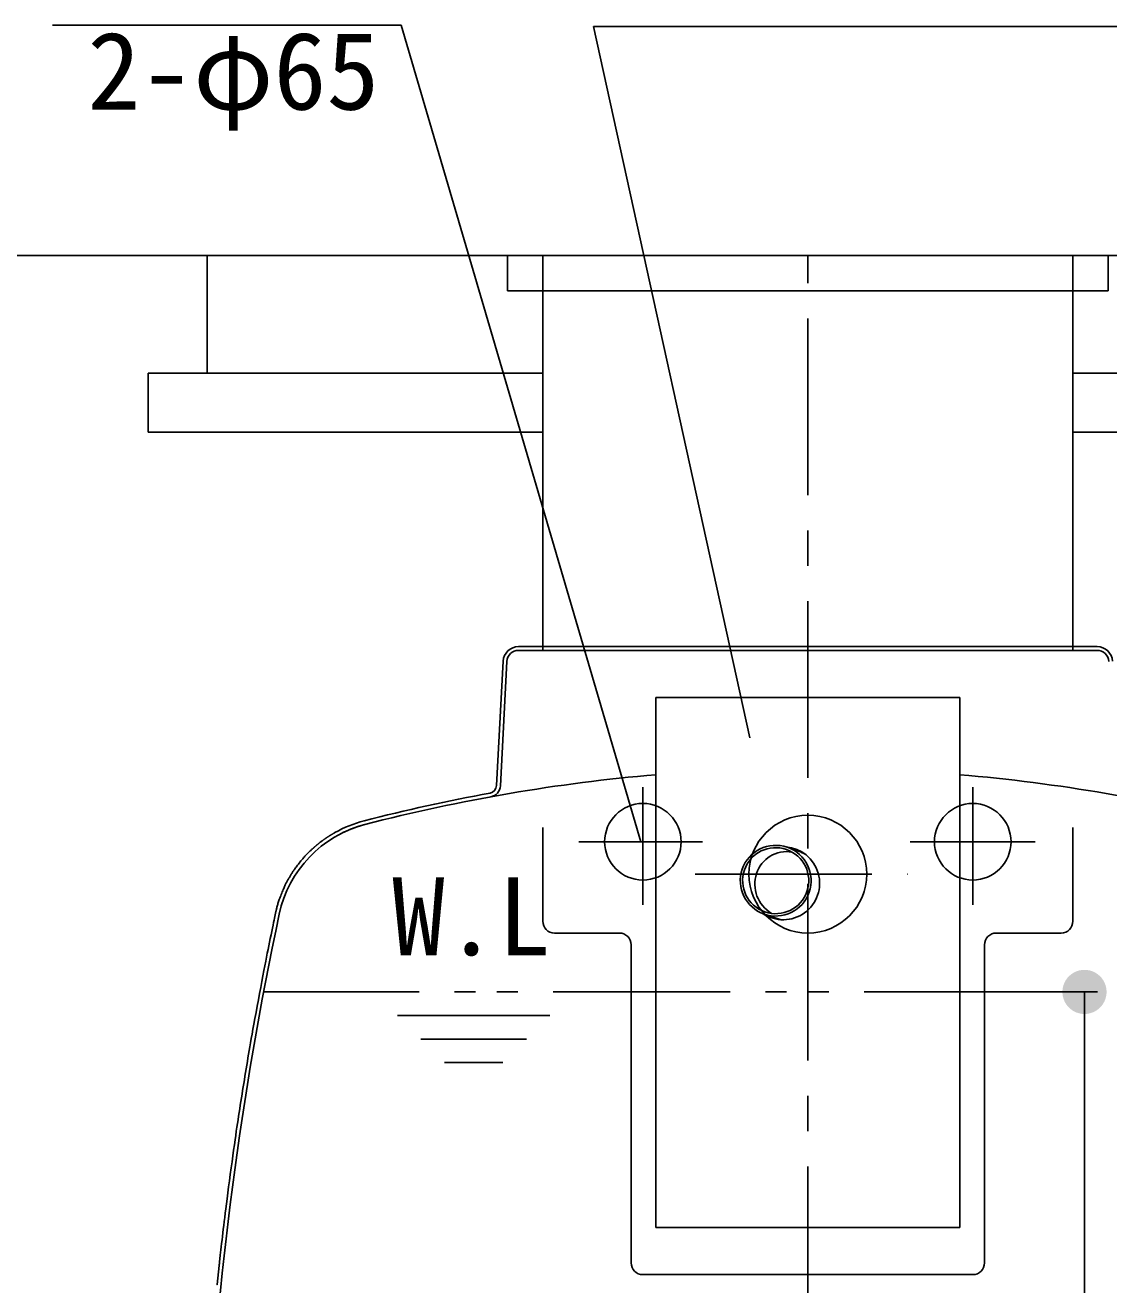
# Model space of a CAD drawing. Units: millimetres, scale not verified. Extents: x -22761 to 8910, y -6308 to 6308.
# Drawn here: x 551 to 1471, y -2589 to -1520 of the extents above; entities that cross this region are included whole.
import ezdxf
from ezdxf.enums import TextEntityAlignment as Align

# ---------------------------------------------------------------- set-up
doc = ezdxf.new("R2010")
doc.units = ezdxf.units.MM
doc.header["$LTSCALE"] = 30
doc.linetypes.add('CHAIN1', pattern=[8, 5, -1, 1, -1])
doc.linetypes.add('DOUBLE_CHAIN1', pattern=[8.8, 5, -1, 0.6, -0.6, 0.6, -1])
for name, color, linetype, lineweight in [('0-2_空気管', 3, 'Continuous', 25), ('0-3_機器', 3, 'Continuous', 25), ('0-F_00クル-フ-6寸法', 132, 'Continuous', 25)]:
    doc.layers.add(name, color=color, linetype=linetype, lineweight=lineweight)
doc.styles.add('ＭＳ ゴシック', font='')
doc.styles.get('ＭＳ ゴシック').set_extended_font_data('MS Gothic')

msp = doc.modelspace()

# ---------------------------------------------------------------- linework, layer by layer
at = {"layer": '0-2_空気管'}
for p, q in [((870.32, -1519.96), (574.27, -1519.96)), ((1073.74, -2213.21), (870.32, -1519.96)), ((1625.75, -1521.21), (1033.68, -1521.21)), ((1166.37, -2125.09), (1033.68, -1521.21)), ((960.6, -1715.51), (960.6, -1745.51)), ((990.73, -2050.71), (990.73, -1715.51)), ((1440.46, -1715.51), (1440.46, -2050.71)), ((1470.6, -1715.51), (1470.6, -1745.51)), ((960.6, -1745.51), (1470.6, -1745.51)), ((1461.11, -2047.51), (970.09, -2047.51)), ((1461.11, -2050.71), (970.09, -2050.71)), ((956.9, -2060.02), (951.37, -2165.59)), ((960.1, -2060.19), (954.57, -2165.75)), ((1086.6, -2090.71), (1344.6, -2090.71)), ((1086.6, -2090.71), (1086.6, -2540.71)), ((1344.6, -2540.71), (1344.6, -2090.71)), ((990.6, -2280.71), (990.6, -2201.23)), ((1440.6, -2201.23), (1440.6, -2280.71)), ((1198.13, -2217.92), (1207.8, -2221.27)), ((1178.5, -2274.61), (1189.52, -2278.43)), ((1055.6, -2290.71), (1000.6, -2290.71)), ((1430.6, -2290.71), (1375.6, -2290.71)), ((1065.6, -2570.71), (1065.6, -2300.71)), ((1365.6, -2300.71), (1365.6, -2570.71)), ((996.66, -2360.71), (867.15, -2360.71)), ((976.66, -2380.71), (887.15, -2380.71)), ((956.66, -2400.71), (907.15, -2400.71)), ((736.3, -2421.4), (735.8, -2424.49)), ((736.8, -2418.32), (736.3, -2421.4)), ((1086.6, -2540.71), (1344.6, -2540.71)), ((1075.6, -2580.71), (1355.6, -2580.71))]:
    msp.add_line(p, q, dxfattribs=at)
at = {"layer": '0-2_空気管', "linetype": 'CHAIN1'}
for p, q in [((1215.6, -3598.86), (1215.6, -1715.51)), ((1075.6, -2266.74), (1075.6, -2166.91)), ((1355.6, -2266.74), (1355.6, -2166.91)), ((1021.34, -2213.21), (1126.13, -2213.21)), ((1302.43, -2213.21), (1408.63, -2213.21)), ((1119.99, -2240.71), (1300.16, -2240.71))]:
    msp.add_line(p, q, dxfattribs=at)
at = {"layer": '0-2_空気管', "linetype": 'DOUBLE_CHAIN1'}
msp.add_line((1677.55, -2340.71), (753.65, -2340.71), dxfattribs=at)
at = {"layer": '0-2_空気管'}
for points in [[(809.81, -2208.01), (809.64, -2208.12), (809.32, -2208.32), (809.16, -2208.42), (809, -2208.53), (808.67, -2208.74), (808.32, -2208.97), (808.15, -2209.08), (807.97, -2209.2), (807.79, -2209.32), (807.6, -2209.44), (807.41, -2209.57), (807.22, -2209.7), (807.02, -2209.83), (806.82, -2209.96), (806.62, -2210.1), (806.42, -2210.23), (806.21, -2210.38), (806, -2210.52), (805.78, -2210.67), (805.56, -2210.82), (805.32, -2210.99), (805.08, -2211.17), (804.81, -2211.35), (804.53, -2211.56), (804.22, -2211.78), (803.89, -2212.03), (803.54, -2212.28), (803.18, -2212.55), (802.45, -2213.11), (802.09, -2213.38), (801.75, -2213.64), (801.42, -2213.88), (801.13, -2214.11), (800.85, -2214.32), (800.6, -2214.53), (800.35, -2214.72), (800.11, -2214.91), (799.88, -2215.1), (799.64, -2215.29)], [(814.21, -2205.4), (814.21, -2205.41), (814.2, -2205.41), (814.2, -2205.41), (814.19, -2205.41), (814.19, -2205.41), (814.19, -2205.41), (814.18, -2205.42), (814.15, -2205.44), (814.13, -2205.45), (814.1, -2205.46), (814.07, -2205.48), (814.03, -2205.5), (813.98, -2205.53), (813.92, -2205.56), (813.86, -2205.6), (813.8, -2205.63), (813.72, -2205.67), (813.64, -2205.72), (813.56, -2205.77), (813.46, -2205.82), (813.36, -2205.88), (813.25, -2205.95), (813.12, -2206.02), (812.99, -2206.09), (812.83, -2206.19), (812.66, -2206.29), (812.47, -2206.4), (812.26, -2206.52), (812.03, -2206.66), (811.79, -2206.8), (811.55, -2206.95), (811.3, -2207.1), (811.05, -2207.25), (810.81, -2207.4), (810.58, -2207.54), (810.37, -2207.66), (810.17, -2207.79), (809.99, -2207.9), (809.81, -2208.01)], [(795.64, -2218.73), (794.98, -2219.33), (794.7, -2219.57), (794.37, -2219.87), (794, -2220.22), (793.58, -2220.59), (793.14, -2221), (792.68, -2221.44), (792.2, -2221.89), (791.72, -2222.35), (791.25, -2222.82), (790.77, -2223.3), (790.28, -2223.8), (789.77, -2224.34), (789.25, -2224.91), (788.69, -2225.53), (788.1, -2226.2), (787.47, -2226.93), (786.79, -2227.73), (786.08, -2228.58), (785.34, -2229.47), (784.6, -2230.38), (783.86, -2231.29), (783.15, -2232.2), (782.45, -2233.07), (781.81, -2233.9), (781.22, -2234.68), (780.68, -2235.4), (780.19, -2236.07), (779.74, -2236.71), (779.32, -2237.32), (778.92, -2237.91), (778.54, -2238.49), (778.18, -2239.06), (777.82, -2239.63), (777.47, -2240.21), (777.12, -2240.78), (776.78, -2241.35), (776.44, -2241.92), (776.11, -2242.48)], [(799.64, -2215.29), (799.4, -2215.49), (799.15, -2215.7), (798.89, -2215.92), (798.62, -2216.14), (798.36, -2216.36), (798.11, -2216.57), (797.87, -2216.78), (797.64, -2216.97), (797.43, -2217.15), (797.25, -2217.31), (797.09, -2217.45), (796.94, -2217.57), (796.82, -2217.68), (796.7, -2217.78), (796.59, -2217.88), (796.49, -2217.96), (796.4, -2218.05), (796.3, -2218.13), (796.21, -2218.21), (796.12, -2218.3), (796.03, -2218.37), (795.95, -2218.45), (795.88, -2218.51), (795.82, -2218.57), (795.64, -2218.73)], [(776.11, -2242.48), (775.79, -2243.04), (775.47, -2243.58), (775.16, -2244.12), (774.86, -2244.64), (774.56, -2245.16), (774.27, -2245.68), (773.98, -2246.19), (773.7, -2246.7), (773.42, -2247.2), (773.15, -2247.71), (772.88, -2248.22), (772.6, -2248.75), (772.33, -2249.3), (772.04, -2249.89), (771.74, -2250.52), (771.42, -2251.21), (771.08, -2251.97), (770.71, -2252.82), (770.31, -2253.75), (769.88, -2254.75), (769.44, -2255.8), (768.99, -2256.89), (768.55, -2258), (768.11, -2259.09), (767.69, -2260.16), (767.3, -2261.19), (766.95, -2262.17), (766.62, -2263.08), (766.33, -2263.95), (766.06, -2264.78), (765.81, -2265.58), (765.58, -2266.36), (765.37, -2267.12), (765.17, -2267.87), (764.97, -2268.63), (764.79, -2269.37), (764.62, -2270.09), (764.46, -2270.78), (764.32, -2271.42)], [(763.78, -2273.96), (762.91, -2278.03), (762.55, -2279.74), (762.11, -2281.79), (761.62, -2284.12), (761.08, -2286.69), (760.5, -2289.46), (759.89, -2292.36), (759.27, -2295.37), (758.64, -2298.42), (758.01, -2301.49), (757.37, -2304.61), (756.73, -2307.82), (756.06, -2311.18), (755.36, -2314.73), (754.62, -2318.53), (753.83, -2322.61), (752.99, -2327.03), (752.08, -2331.81), (751.12, -2336.89), (750.13, -2342.15), (749.13, -2347.51), (748.13, -2352.87), (747.16, -2358.13), (746.23, -2363.21), (745.35, -2368), (744.55, -2372.42), (743.81, -2376.52), (743.14, -2380.33), (742.51, -2383.89), (741.92, -2387.27), (741.37, -2390.5), (740.83, -2393.64), (740.32, -2396.73), (739.8, -2399.81), (739.29, -2402.9), (738.79, -2405.98), (737.79, -2412.15), (737.29, -2415.23), (736.8, -2418.32)], [(764.32, -2271.42), (764.19, -2272), (764.09, -2272.51), (763.78, -2273.96)], [(735.8, -2424.49), (735.31, -2427.57), (734.82, -2430.66), (734.32, -2433.74), (733.83, -2436.83), (733.35, -2439.92), (732.86, -2443), (732.38, -2446.09), (731.91, -2449.19), (731.43, -2452.33), (730.95, -2455.58), (730.45, -2458.97), (729.93, -2462.55), (729.38, -2466.38), (728.8, -2470.49), (728.17, -2474.95), (727.5, -2479.77), (726.8, -2484.88), (726.08, -2490.19), (725.34, -2495.59), (724.62, -2500.99), (723.91, -2506.3), (723.23, -2511.41), (722.59, -2516.24), (722.01, -2520.7), (721.48, -2524.82), (721, -2528.66), (720.55, -2532.25), (720.13, -2535.65), (719.74, -2538.91), (719.36, -2542.07), (719, -2545.18), (718.64, -2548.28), (718.29, -2551.32), (717.96, -2554.28), (717.65, -2557.08), (717.35, -2559.69), (717.09, -2562.06), (716.86, -2564.14), (716.22, -2570.02)], [(716.22, -2570.02), (716.19, -2570.31), (716.17, -2570.44), (716.16, -2570.59), (716.14, -2570.75), (716.12, -2570.94), (716.09, -2571.14), (716.07, -2571.35), (716.05, -2571.57), (716, -2572.01), (715.97, -2572.24), (715.95, -2572.47), (715.92, -2572.71), (715.9, -2572.96), (715.87, -2573.23), (715.84, -2573.52), (715.8, -2573.83), (715.77, -2574.16), (715.73, -2574.51), (715.69, -2574.86), (715.65, -2575.23), (715.61, -2575.59), (715.58, -2575.94), (715.54, -2576.28), (715.5, -2576.59), (715.47, -2576.88), (715.44, -2577.15), (715.42, -2577.4), (715.39, -2577.65), (715.37, -2577.89), (715.34, -2578.13), (715.31, -2578.39), (715.28, -2578.66), (715.25, -2578.95), (715.22, -2579.25), (715.18, -2579.57), (715.15, -2579.89), (715.12, -2580.21), (715.08, -2580.52), (715.05, -2580.82)], [(714.4, -2587.06), (714.38, -2587.19), (714.37, -2587.32), (714.36, -2587.43), (714.35, -2587.54), (714.34, -2587.65), (714.31, -2587.87), (714.3, -2587.98), (714.29, -2588.09), (714.28, -2588.2), (714.27, -2588.31), (714.25, -2588.41), (714.25, -2588.51), (714.24, -2588.6), (714.23, -2588.69), (714.22, -2588.76), (714.21, -2588.83), (714.21, -2588.88), (714.2, -2588.93), (714.2, -2588.97), (714.19, -2589.05), (714.19, -2589.08), (714.18, -2589.11), (714.18, -2589.14), (714.17, -2589.2), (714.17, -2589.22), (714.17, -2589.25), (714.17, -2589.27), (714.17, -2589.28), (714.17, -2589.3), (714.16, -2589.31), (714.16, -2589.34), (714.16, -2589.34), (714.16, -2589.35)], [(715.05, -2580.82), (715.02, -2581.1), (715, -2581.36), (714.97, -2581.6), (714.95, -2581.81), (714.93, -2582.01), (714.91, -2582.2), (714.89, -2582.38), (714.87, -2582.54), (714.85, -2582.71), (714.84, -2582.87), (714.82, -2583.02), (714.8, -2583.17), (714.79, -2583.32), (714.77, -2583.46), (714.76, -2583.6), (714.74, -2583.73), (714.73, -2583.86), (714.72, -2583.98), (714.71, -2584.1), (714.7, -2584.21), (714.69, -2584.31), (714.67, -2584.41), (714.65, -2584.61), (714.64, -2584.7), (714.62, -2584.89), (714.61, -2584.99), (714.6, -2585.09), (714.59, -2585.2), (714.58, -2585.31), (714.57, -2585.44), (714.55, -2585.58), (714.53, -2585.73), (714.52, -2585.89), (714.48, -2586.24), (714.46, -2586.42), (714.44, -2586.59), (714.43, -2586.76), (714.41, -2586.91), (714.4, -2587.06)]]:
    msp.add_lwpolyline(points, dxfattribs=at)
for centre, radius in [((1075.6, -2213.21), 32.5), ((1355.6, -2213.21), 32.5), ((1215.6, -2240.71), 50)]:
    msp.add_circle(centre, radius, dxfattribs=at)
for centre, radius, start, end in [((970.09, -2060.71), 13.2, 90, 177), ((970.09, -2060.71), 10, 90, 177), ((1461.11, -2060.71), 13.2, 2.99998, 90), ((1461.11, -2060.71), 10, 2.99998, 90), ((1215.6, -3650.71), 1500, 94.9335, 104.51398), ((1215.6, -3650.71), 1500, 75.48569, 85.06644), ((944.58, -2165.23), 6.8, 280.33899, 357), ((944.58, -2165.23), 10, 280.33899, 357), ((1215.6, -3650.71), 1503.2, 100.33286, 104.51398), ((864.73, -2295.39), 100, 104.51399, 168.01199), ((864.73, -2295.39), 103.2, 104.51399, 119.31), ((864.73, -2295.39), 100, 104.51399, 119.31), ((1194.6, -2248.44), 31, 236.12399, 85.689), ((3701.49, -2897.72), 3000, 168.01242, 177), ((1215.6, -2240.71), 50, 222.97299, 224.491), ((1000.6, -2280.71), 10, 180, 270), ((1430.6, -2280.71), 10, 270, 0), ((1055.6, -2300.71), 10, 0, 90), ((1375.6, -2300.71), 10, 90, 180), ((1075.6, -2570.71), 10, 180, 270), ((1355.6, -2570.71), 10, 270, 0)]:
    msp.add_arc(centre, radius, start, end, dxfattribs=at)
for major_axis in [(-28.43, 9.84), (-26.54, 9.19)]:
    msp.add_ellipse((1188.32, -2246.27), major_axis=major_axis, ratio=0.997, dxfattribs=at)
for major_axis, start_param, end_param in [((17.89, -22.22), 2.3257982, 5.0766772), ((-19.17, 23.8), 5.0663404, 5.2837872), ((-19.17, 23.8), 2.1421946, 2.260346)]:
    msp.add_ellipse((1198.66, -2249.85), major_axis=major_axis, ratio=0.9743, start_param=start_param, end_param=end_param, dxfattribs=at)
at = {"layer": '0-3_機器', "color": 2}
for p, q in [((-137.74, -1715.51), (1967.56, -1715.51)), ((705.6, -1815.51), (705.6, -1715.51)), ((655.6, -1865.51), (655.6, -1815.51)), ((655.6, -1815.51), (990.73, -1815.51)), ((1440.46, -1815.51), (1775.6, -1815.51)), ((655.6, -1865.51), (990.73, -1865.51)), ((1440.46, -1865.51), (1775.6, -1865.51))]:
    msp.add_line(p, q, dxfattribs=at)
at = {"layer": '0-F_00クル-フ-6寸法', "color": 4}
for p, q in [((1330.46, -2340.71), (1450.46, -2340.71)), ((1450.46, -2340.71), (1450.46, -3590.71))]:
    msp.add_line(p, q, dxfattribs=at)
at = {"layer": '0-F_00クル-フ-6寸法'}
for points in [[(1450.46, -2340.71), (1433.49, -2332.72), (1434.63, -2330.66)], [(1450.46, -2340.71), (1434.63, -2330.66), (1436.01, -2328.75)], [(1450.46, -2340.71), (1436.01, -2328.75), (1437.62, -2327.04)], [(1450.46, -2340.71), (1437.62, -2327.04), (1439.44, -2325.54)], [(1450.46, -2340.71), (1439.44, -2325.54), (1441.43, -2324.28)], [(1450.46, -2340.71), (1441.43, -2324.28), (1443.56, -2323.27)], [(1450.46, -2340.71), (1443.56, -2323.27), (1445.8, -2322.54)], [(1450.46, -2340.71), (1445.8, -2322.54), (1448.11, -2322.1)], [(1450.46, -2340.71), (1448.11, -2322.1), (1450.46, -2321.96)], [(1450.46, -2340.71), (1450.46, -2321.96), (1452.81, -2322.1)], [(1450.46, -2340.71), (1452.81, -2322.1), (1455.12, -2322.54)], [(1450.46, -2340.71), (1455.12, -2322.54), (1457.36, -2323.27)], [(1450.46, -2340.71), (1457.36, -2323.27), (1459.49, -2324.28)], [(1450.46, -2340.71), (1459.49, -2324.28), (1461.48, -2325.54)], [(1450.46, -2340.71), (1461.48, -2325.54), (1463.29, -2327.04)], [(1450.46, -2340.71), (1463.29, -2327.04), (1464.91, -2328.75)], [(1450.46, -2340.71), (1464.91, -2328.75), (1466.29, -2330.66)], [(1450.46, -2340.71), (1466.29, -2330.66), (1467.42, -2332.72)], [(1450.46, -2340.71), (1431.75, -2339.53), (1432.04, -2337.19)], [(1450.46, -2340.71), (1431.75, -2341.88), (1431.75, -2339.53)], [(1450.46, -2340.71), (1432.04, -2344.22), (1431.75, -2341.88)], [(1450.46, -2340.71), (1432.04, -2337.19), (1432.63, -2334.91)], [(1450.46, -2340.71), (1432.63, -2346.5), (1432.04, -2344.22)], [(1450.46, -2340.71), (1432.63, -2334.91), (1433.49, -2332.72)], [(1450.46, -2340.71), (1433.49, -2348.69), (1432.63, -2346.5)], [(1450.46, -2340.71), (1434.63, -2350.75), (1433.49, -2348.69)], [(1450.46, -2340.71), (1436.01, -2352.66), (1434.63, -2350.75)], [(1450.46, -2340.71), (1437.62, -2354.37), (1436.01, -2352.66)], [(1450.46, -2340.71), (1439.44, -2355.87), (1437.62, -2354.37)], [(1450.46, -2340.71), (1441.43, -2357.14), (1439.44, -2355.87)], [(1450.46, -2340.71), (1443.56, -2358.14), (1441.43, -2357.14)], [(1450.46, -2340.71), (1445.8, -2358.87), (1443.56, -2358.14)], [(1450.46, -2340.71), (1448.11, -2359.31), (1445.8, -2358.87)], [(1450.46, -2340.71), (1450.46, -2359.46), (1448.11, -2359.31)], [(1450.46, -2340.71), (1467.42, -2332.72), (1468.29, -2334.91)], [(1450.46, -2340.71), (1468.29, -2334.91), (1468.88, -2337.19)], [(1450.46, -2340.71), (1468.88, -2337.19), (1469.17, -2339.53)], [(1450.46, -2340.71), (1469.17, -2339.53), (1469.17, -2341.88)], [(1450.46, -2340.71), (1452.81, -2359.31), (1450.46, -2359.46)], [(1450.46, -2340.71), (1455.12, -2358.87), (1452.81, -2359.31)], [(1450.46, -2340.71), (1457.36, -2358.14), (1455.12, -2358.87)], [(1450.46, -2340.71), (1459.49, -2357.14), (1457.36, -2358.14)], [(1450.46, -2340.71), (1461.48, -2355.87), (1459.49, -2357.14)], [(1450.46, -2340.71), (1463.29, -2354.37), (1461.48, -2355.87)], [(1450.46, -2340.71), (1464.91, -2352.66), (1463.29, -2354.37)], [(1450.46, -2340.71), (1466.29, -2350.75), (1464.91, -2352.66)], [(1450.46, -2340.71), (1467.42, -2348.69), (1466.29, -2350.75)], [(1450.46, -2340.71), (1468.29, -2346.5), (1467.42, -2348.69)], [(1450.46, -2340.71), (1468.88, -2344.22), (1468.29, -2346.5)], [(1450.46, -2340.71), (1469.17, -2341.88), (1468.88, -2344.22)]]:
    msp.add_solid(points, dxfattribs=at)

# ---------------------------------------------------------------- texts
at = {"layer": '0-2_空気管', "color": 4, "style": 'ＭＳ ゴシック'}
for s, p in [('2-φ65', (604.07, -1611.44)), ('W.L', (862.65, -2329.32))]:
    msp.add_text(s, height=65.98, dxfattribs=at).set_placement(p, align=Align.BOTTOM_LEFT)

doc.saveas('drawing.dxf')
